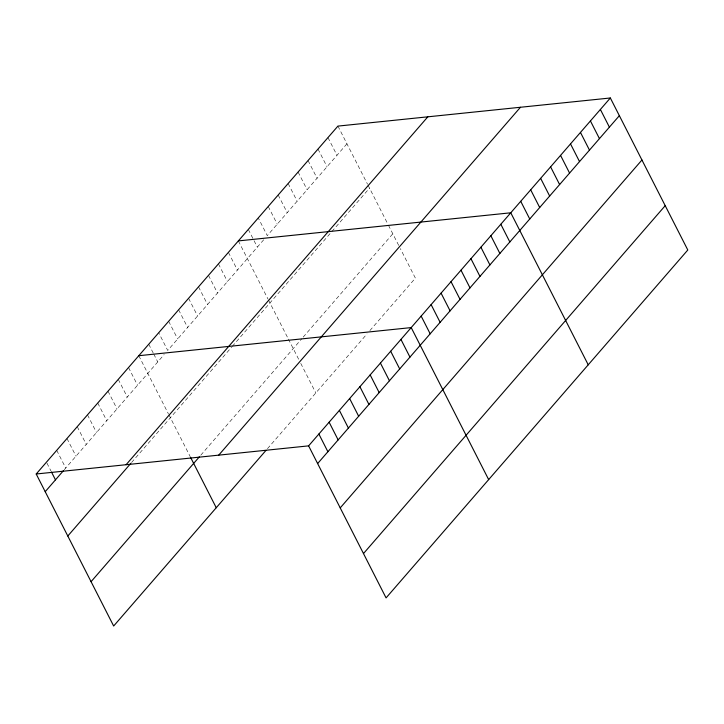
<?xml version="1.0" encoding="UTF-8"?>
<svg xmlns="http://www.w3.org/2000/svg" width="724" height="724" viewBox="0 0 724 724"><rect width="100%" height="100%" fill="white"/><g stroke="black" fill="none" stroke-linecap="round" stroke-linejoin="round"><path stroke-width="0.54" stroke-dasharray="3.62 2.71" d="M64.264 469.713L164.158 354.543M263.726 239.744L167.715 350.443L158.701 332.75M346.941 143.795L267.283 235.644L258.269 217.951M131.551 462.509L231.553 347.212M232.268 346.389L331.121 232.404M331.836 231.59L369.53 188.131M200.774 455.206L301.763 338.76M303.184 337.122L392.797 233.798M267.455 448.69L367.023 333.891M369.864 330.615L415.386 278.134L400.327 248.576M337.927 126.103L367.521 184.186M368.018 185.172L387.955 224.286M388.435 225.236L398.824 245.617M327.972 137.587L336.986 155.28M318.017 149.072L327.031 166.755M308.053 160.547L317.067 178.24M298.098 172.031L307.112 189.715M288.143 183.507L297.157 201.2M278.188 194.991L287.202 212.675M268.224 206.467L277.247 224.159M248.314 229.427L257.328 247.119M238.359 240.911L267.952 298.985M268.45 299.971L287.899 338.135M288.378 339.085L298.75 359.439M300.759 363.376L315.818 392.933M228.404 252.386L237.418 270.079M218.44 263.871L227.454 281.564M208.485 275.346L217.499 293.039M198.53 286.831L207.544 304.523M188.575 298.306L197.589 315.999M178.611 309.791L187.634 327.483M168.656 321.266L177.67 338.959M148.746 344.226L153.253 353.077M153.75 354.063L157.76 361.919M138.791 355.71L168.384 413.793M168.882 414.78L190.267 456.744M128.528 367.539L137.542 385.231M118.265 379.367L127.288 397.06M108.012 391.195L117.026 408.888M97.749 403.024L106.763 420.716M87.495 414.852L96.509 432.545M77.233 426.68L86.246 444.373M66.979 438.509L75.993 456.201M56.716 450.337L65.73 468.03M46.96 463.143L50.97 471.007"/><path stroke-width="1.09" d="M266.034 450.328L113.659 626.016L36.2 473.994L337.927 126.103L610.341 97.984L687.8 250.006L386.073 597.897L308.614 445.866L610.341 97.984M45.214 491.686L63.531 470.564M126.094 464.708L427.821 116.826M67.803 536.013L130.818 463.351M91.07 581.68L199.353 456.844M218.72 455.152L520.447 107.27M317.628 463.559L619.355 115.677M340.217 507.895L641.944 160.004M363.484 553.561L665.211 205.679M238.359 240.911L510.773 212.793L588.232 364.815M138.791 355.71L411.205 327.592L488.664 479.614M36.2 473.994L308.614 445.866M600.386 109.469L609.4 127.162M590.431 120.944L599.445 138.637M580.467 132.429L589.481 150.121M570.512 143.904L579.526 161.597M560.557 155.388L569.571 173.081M550.602 166.864L559.616 184.557M540.638 178.348L549.652 196.041M530.683 189.824L539.697 207.517M520.728 201.308L529.742 219.001M500.818 224.268L509.832 241.961M490.854 235.752L499.868 253.436M480.899 247.228L489.913 264.921M470.944 258.712L479.958 276.396M460.989 270.188L470.003 287.881M451.025 281.672L460.039 299.365M441.07 293.148L450.084 310.84M431.115 304.632L440.129 322.325M421.16 316.107L430.174 333.8M400.942 339.42L409.956 357.113M390.679 351.249L399.693 368.941M380.426 363.077L389.44 380.77M370.163 374.905L379.177 392.598M359.909 386.734L368.923 404.417M349.647 398.562L358.661 416.246M339.393 410.39L348.407 428.074M329.13 422.219L338.144 439.902M318.877 434.038L327.891 451.731M190.747 457.695L216.25 507.732M51.467 471.994L55.477 479.858"/></g></svg>
